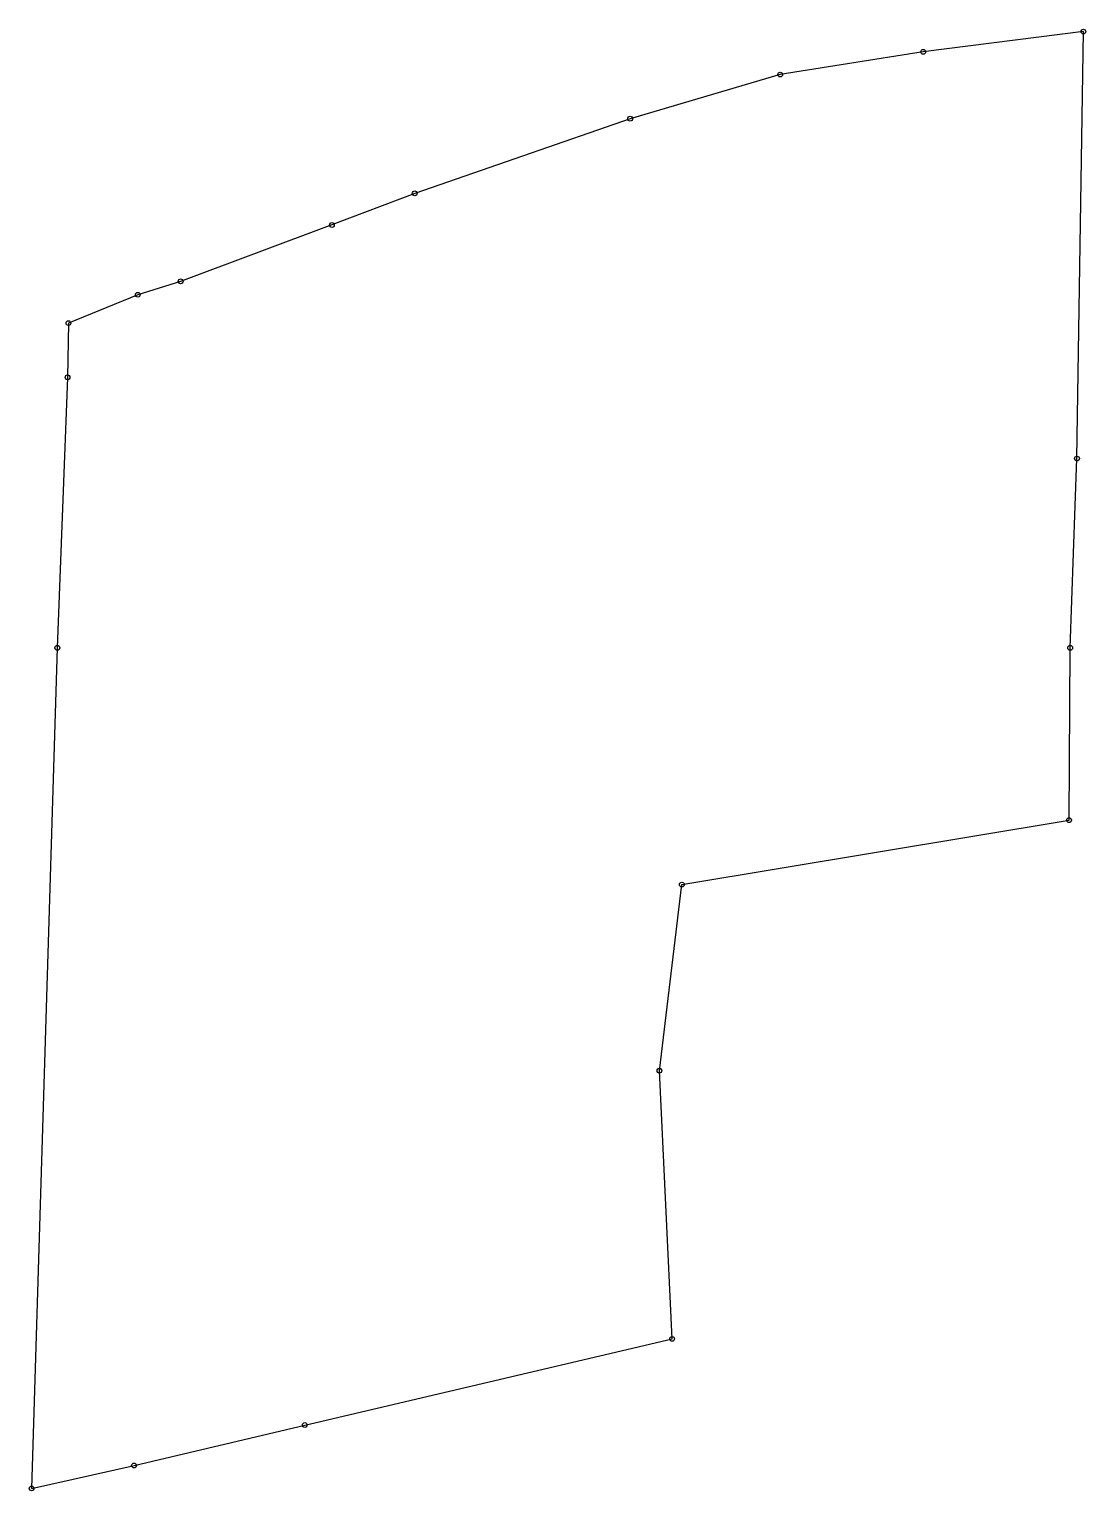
# Model space of a CAD drawing. Header units: millimetres. Extents: x 601868 to 602625, y 1299410 to 1299716.
# Drawn here: x 601868.1 to 602089.2, y 1299409.9 to 1299715.6 of the extents above; entities outside this region: 1.
import ezdxf

# ---------------------------------------------------------------- set-up
doc = ezdxf.new("R2010")
doc.units = ezdxf.units.MM
doc.styles.get("Standard").update_dxf_attribs({"font": 'arial.ttf'})

msp = doc.modelspace()

# ---------------------------------------------------------------- linework, layer by layer
msp.add_lwpolyline([(602088.75, 1299715.11), (602055.23, 1299710.88), (602025.3, 1299706.13), (601993.9, 1299696.9), (601948.8, 1299681.28), (601931.47, 1299674.66), (601899.81, 1299662.87), (601890.84, 1299660.07), (601876.33, 1299654.13), (601876.14, 1299642.79), (601874, 1299586.2), (601868.62, 1299410.37), (601890.06, 1299415.16), (601925.79, 1299423.62), (602002.67, 1299441.64), (602000.01, 1299497.74), (602000.02, 1299497.75), (602004.7, 1299536.68), (602085.75, 1299550.16), (602085.98, 1299586.21), (602087.41, 1299625.8)], close=True)
at = {"color": 2}
msp.add_lwpolyline([(602088.75, 1299715.11), (602055.23, 1299710.88), (602025.3, 1299706.13), (601993.9, 1299696.9), (601948.8, 1299681.28), (601931.47, 1299674.66), (601899.81, 1299662.87), (601890.84, 1299660.07), (601876.33, 1299654.13), (601876.14, 1299642.79), (601874, 1299586.2), (601868.62, 1299410.37), (601890.06, 1299415.16), (601925.79, 1299423.62), (602002.67, 1299441.64), (602000.01, 1299497.74), (602004.7, 1299536.68), (602085.75, 1299550.16), (602085.98, 1299586.21), (602087.41, 1299625.8), (602088.75, 1299715.11)], dxfattribs=at)
for centre in [(602088.75, 1299715.11), (602055.23, 1299710.88), (602025.3, 1299706.13), (601993.9, 1299696.9), (601948.8, 1299681.28), (601931.47, 1299674.66), (601899.81, 1299662.87), (601890.84, 1299660.07), (601876.33, 1299654.13), (601876.14, 1299642.79), (602087.41, 1299625.8), (601874, 1299586.2), (602085.98, 1299586.21), (602085.75, 1299550.16), (602004.7, 1299536.68), (602000.01, 1299497.74), (602000.02, 1299497.75), (602002.67, 1299441.64), (601925.79, 1299423.62), (601890.06, 1299415.16), (601868.62, 1299410.37)]:
    msp.add_circle(centre, 0.5)

# ---------------------------------------------------------------- texts
at = {"color": 7, "insert": (602531.7, 1299562.18), "char_height": 2.5, "width": 95.4544, "attachment_point": 1}
msp.add_mtext('                                D E R R O T E R O\\P  LINEA       RUMBO        DIST         COORD UTM\\P    1-2     S82°48\'28"W    33.79  16P 602088.75, 1299715.11\\P    2-3     S80°58\'56"W    30.30  16P 602055.23, 1299710.88\\P    3-4     S73°37\'10"W    32.73  16P 602025.30, 1299706.13\\P    4-5     S70°53\'49"W    47.73  16P 601993.90, 1299696.90\\P    5-6     S69°05\'36"W    18.55  16P 601948.80, 1299681.28\\P    6-7     S69°34\'30"W    33.78  16P 601931.47, 1299674.66\\P    7-8     S72°39\'51"W      9.40  16P 601899.81, 1299662.87\\P    8-9     S67°44\'14"W    15.68  16P 601890.84, 1299660.07\\P    9-10   S00°57\'36"W    11.34  16P 601876.33, 1299654.13\\P  10-11   S02°09\'56"W    56.63  16P 601876.14, 1299642.79\\P  11-12   S01°45\'09"W  175.91  16P 601874.00, 1299586.20\\P  12-13   N77°24\'22"E     21.97  16P 601868.62, 1299410.37\\P  13-14   N76°40\'45"E     36.72  16P 601890.06, 1299415.16\\P  14-15   N76°48\'31"E     78.96  16P 601925.79, 1299423.62\\P  15-16   N02°42\'53"W    56.16  16P 602002.67, 1299441.64\\P  16-17   N06°52\'04"E     39.22  16P 602000.01, 1299497.74\\P  17-18   N80°33\'26"E     82.16  16P 602004.70, 1299536.68\\P  18-19   N00°21\'56"E     36.05  16P 602085.75, 1299550.16\\P  19-20   N02°04\'07"E     39.62  16P 602085.98, 1299586.21\\P   20-1    N00°51\'35"E     89.32  16P 602087.41, 1299625.80', dxfattribs=at)

doc.saveas('drawing.dxf')
